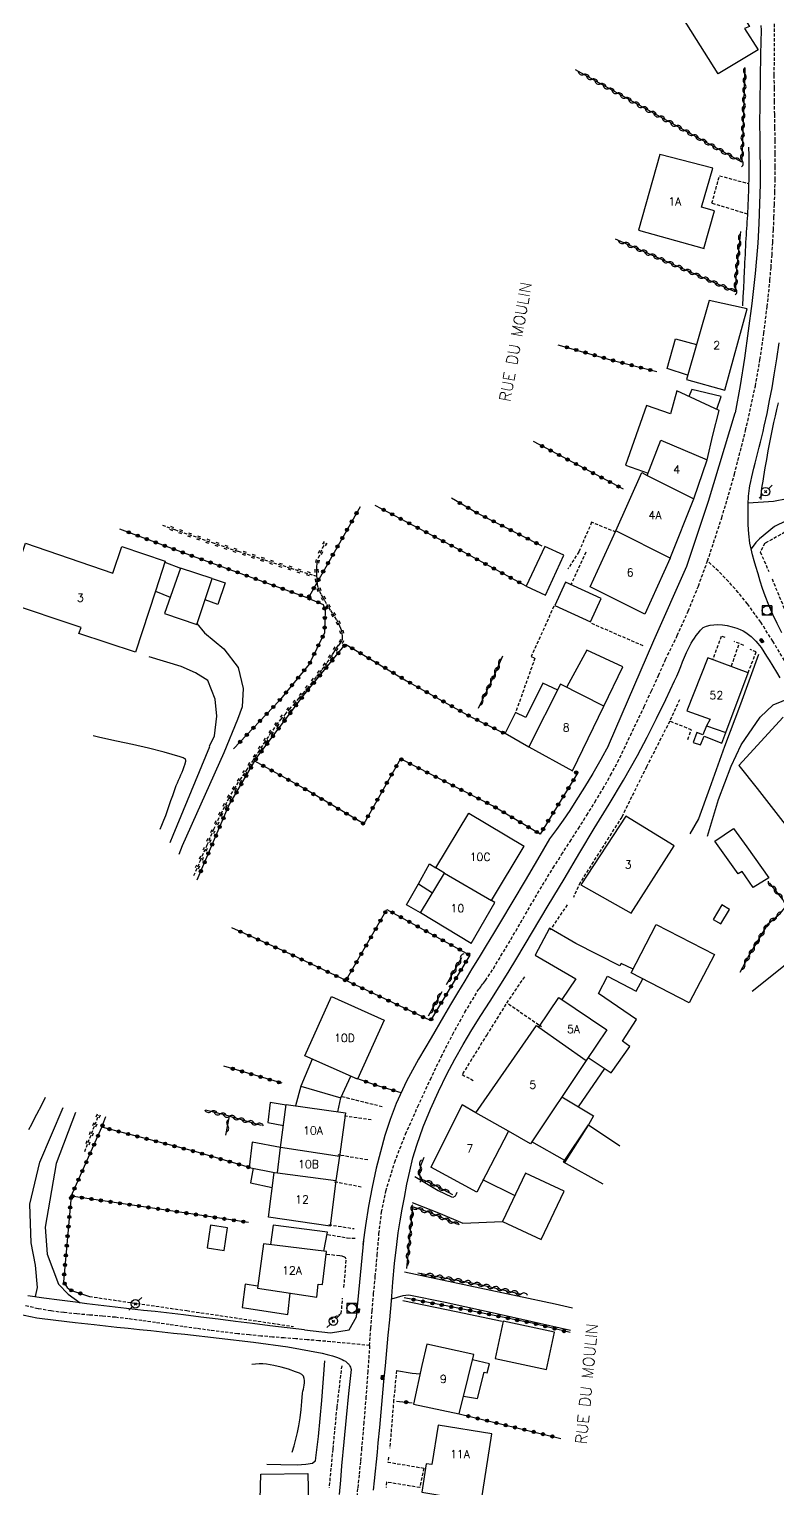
# Model space of a CAD drawing. Header units: millimetres. Extents: x 176000 to 177001, y 163000 to 164001.
# Drawn here: x 176378.6 to 176495.6, y 163417.9 to 163645.9 of the extents above; entities that cross this region are included whole.
import ezdxf
from ezdxf.enums import TextEntityAlignment as Align

# ---------------------------------------------------------------- set-up
doc = ezdxf.new("R2010")
doc.units = ezdxf.units.MM
doc.linetypes.add('DASHED', pattern=[0.75, 0.5, -0.25])
doc.layers.get('0').update_dxf_attribs({"linetype": 'CONTINUOUS'})
for name, color, linetype in [('W0001', 6, 'DASHED'), ('W0008', 7, 'CONTINUOUS'), ('W0014', 7, 'CONTINUOUS'), ('W0017', 7, 'CONTINUOUS'), ('W0101', 7, 'CONTINUOUS'), ('W0104', 1, 'CONTINUOUS'), ('W0112', 1, 'DASHED'), ('W0214', 2, 'CONTINUOUS'), ('W0220', 5, 'DASHED'), ('W0300', 7, 'CONTINUOUS'), ('W0310', 3, 'CONTINUOUS'), ('W0323', 7, 'CONTINUOUS'), ('W0401', 7, 'CONTINUOUS'), ('W0420', 7, 'CONTINUOUS'), ('W0473', 7, 'CONTINUOUS'), ('W0515', 5, 'CONTINUOUS'), ('W0989', 7, 'CONTINUOUS'), ('W0991', 7, 'CONTINUOUS'), ('W1102', 7, 'CONTINUOUS')]:
    doc.layers.add(name, color=color, linetype=linetype)
doc.styles.get("Standard").update_dxf_attribs({"font": 'romans.shx', "width": 0.85})

# ---------------------------------------------------------------- blocks, each defined once
blk = doc.blocks.new('T473')
for p, q in [((-0.166667, 0.166667), (0.166667, -0.166667)), ((-0.166667, -0.166667), (0.166667, 0.166667)), ((0.500001, 0.500001), (1.000002, 1.000002)), ((-1.000002, -1.000002), (-0.500001, -0.500001))]:
    blk.add_line(p, q)
blk.add_ellipse((0, 0), major_axis=(0.471405, 0.471405), ratio=1, start_param=5.4977871438, end_param=11.780972451)
blk = doc.blocks.new('T420')
for p, q in [((0.75, 0.75), (-0.75, 0.75)), ((-0.75, 0.75), (-0.75, -0.75)), ((0.75, 0.75), (0.75, -0.75)), ((0.75, -0.75), (-0.75, -0.75))]:
    blk.add_line(p, q)
blk.add_ellipse((0, 0), major_axis=(-0.53, 0.53), ratio=1, start_param=3.926991, end_param=10.210176)
blk = doc.blocks.new('T401')
for p, q in [((-0.3, 0.3), (0, 0.3)), ((-0.3, -0.25), (-0.3, 0.3)), ((-0.3, 0.15), (0, 0.15)), ((-0.3, 0), (0, 0)), ((0, 0.3), (0, -0.25)), ((-0.3, -0.15), (0, -0.15)), ((-0.3, -0.25), (-0.3, -0.3)), ((-0.3, -0.3), (0, -0.3)), ((0, -0.3), (0, -0.25))]:
    blk.add_line(p, q)
blk = doc.blocks.new('t310o')
at = {"color": 0, "linetype": 'Continuous'}
for centre, start, end in [((-0.5, 0.38), 216.8699, 323.1304), ((0.5, -0.37), 36.8699, 143.1303)]:
    blk.add_arc(centre, 0.625, start, end, dxfattribs=at)
blk = doc.blocks.new('t323o')
at = {"color": 0, "linetype": 'Continuous'}
for radius in [0.25, 0.15]:
    blk.add_circle((0, 0), radius, dxfattribs=at)
blk = doc.blocks.new('t220o')
at = {"color": 0, "linetype": 'Continuous'}
for p, q in [((-0.25, 0.25), (0.25, 0.25)), ((-0.25, -0.25), (0.25, -0.25))]:
    blk.add_line(p, q, dxfattribs=at)

msp = doc.modelspace()

# ---------------------------------------------------------------- linework, layer by layer
at = {"layer": 'W0001'}
for points in [[(176484.61, 163562.83), (176486.82, 163569.56), (176488.8, 163576.36), (176490.55, 163583.22), (176492.07, 163590.14), (176492.79, 163594.26), (176493.4, 163598.4), (176493.92, 163602.55), (176494.35, 163606.7), (176494.52, 163608.66), (176494.67, 163610.62), (176494.79, 163612.58), (176494.9, 163614.54), (176494.98, 163616.5), (176495.05, 163618.46), (176495.11, 163620.42), (176495.16, 163622.38), (176495.18, 163624.42), (176495.18, 163626.47), (176495.16, 163628.51), (176495.13, 163630.55), (176495.09, 163632.59), (176495.06, 163634.63), (176495.04, 163636.67), (176495.03, 163638.71), (176495.08, 163653.78)], [(176431.8, 163440.28), (176431.98, 163442.99), (176432.19, 163445.69), (176432.42, 163448.39), (176432.68, 163451.09), (176432.98, 163454.42), (176433.26, 163457.77), (176433.67, 163461.12), (176434.34, 163464.42), (176435.71, 163468.93), (176437.42, 163473.31), (176439.32, 163477.6), (176441.29, 163481.85), (176442.99, 163485.4), (176444.78, 163488.9), (176446.69, 163492.35), (176448.72, 163495.72), (176448.86, 163495.93), (176449, 163496.13), (176449.15, 163496.32), (176449.3, 163496.52), (176449.45, 163496.71), (176449.6, 163496.9), (176449.75, 163497.1), (176449.89, 163497.3), (176451.13, 163499.2), (176452.32, 163501.13), (176453.49, 163503.07), (176454.63, 163505.03), (176455.77, 163506.99), (176456.9, 163508.95), (176458.05, 163510.9), (176459.22, 163512.84), (176460.49, 163514.91), (176461.8, 163516.96), (176463.11, 163519.01), (176464.42, 163521.05), (176465.73, 163523.1), (176467.01, 163525.17), (176468.26, 163527.26), (176469.46, 163529.37), (176470.55, 163531.41), (176471.57, 163533.48), (176472.56, 163535.57), (176473.55, 163537.66), (176474.7, 163540.08), (176475.83, 163542.52), (176476.94, 163544.96), (176478.03, 163547.42), (176479.87, 163551.18), (176481.58, 163555.01), (176483.16, 163558.89), (176484.61, 163562.83)], [(176496.61, 163547.29), (176494.8, 163550.3), (176492.9, 163553.27), (176490.84, 163556.12), (176489.4, 163557.9), (176487.87, 163559.61), (176486.28, 163561.26), (176484.61, 163562.83)], [(176431.8, 163440.28), (176430.27, 163440.44), (176428.74, 163440.59), (176427.21, 163440.74), (176425.68, 163440.89), (176423.87, 163441.05), (176422.06, 163441.2), (176420.24, 163441.34), (176418.43, 163441.48), (176416.62, 163441.62), (176414.81, 163441.78), (176413, 163441.95), (176411.19, 163442.14), (176409.04, 163442.39), (176406.9, 163442.66), (176404.76, 163442.96), (176402.62, 163443.26), (176400.48, 163443.57), (176398.34, 163443.88), (176396.21, 163444.18), (176394.07, 163444.47), (176392.06, 163444.7), (176390.05, 163444.89), (176388.04, 163445.06), (176386.03, 163445.23), (176384.01, 163445.43), (176382, 163445.69), (176379.99, 163446.04), (176378.02, 163446.49)], [(176431.8, 163440.28), (176431.52, 163436.28), (176431.22, 163432.29), (176430.89, 163428.29), (176430.55, 163424.3), (176430.35, 163422.18), (176430.14, 163420.06), (176429.92, 163417.95), (176429.7, 163415.83)]]:
    msp.add_lwpolyline(points, dxfattribs=at)
at = {"layer": 'W0008'}
for points in [[(176492.91, 163646.45), (176492.99, 163645.71)], [(176492.99, 163645.71), (176492.89, 163641.97), (176492.81, 163638.23), (176492.76, 163634.49), (176492.74, 163630.75), (176492.75, 163629.25), (176492.76, 163627.74), (176492.79, 163626.24), (176492.82, 163624.74)], [(176496.2, 163551.62), (176495.49, 163553.04), (176494.81, 163554.47), (176494.18, 163555.93), (176493.59, 163557.4), (176493.19, 163558.52), (176492.82, 163559.66), (176492.49, 163560.8), (176492.16, 163561.94), (176491.9, 163562.86), (176491.64, 163563.77), (176491.41, 163564.7), (176491.23, 163565.63), (176491.06, 163567.05), (176490.96, 163568.47), (176490.92, 163569.89), (176490.92, 163571.32), (176490.94, 163571.73), (176490.96, 163572.13), (176490.98, 163572.54), (176491.02, 163572.95), (176491.06, 163573.36), (176491.11, 163573.76), (176491.16, 163574.17), (176491.22, 163574.57), (176491.35, 163575.26), (176491.5, 163575.94), (176491.67, 163576.62), (176491.83, 163577.3), (176492.03, 163578.12), (176492.24, 163578.94), (176492.45, 163579.76), (176492.67, 163580.58), (176492.88, 163581.4), (176493.09, 163582.22), (176493.29, 163583.04), (176493.47, 163583.86), (176493.9, 163585.87), (176494.3, 163587.88), (176494.68, 163589.89), (176495.03, 163591.91), (176495.43, 163594.4), (176495.79, 163596.9)], [(176459.92, 163519.42), (176458.01, 163516.18), (176456.1, 163512.94), (176454.19, 163509.71), (176452.26, 163506.48), (176451.15, 163504.63), (176450.03, 163502.78), (176448.9, 163500.94), (176447.77, 163499.1), (176446.65, 163497.25), (176445.53, 163495.4), (176444.43, 163493.54), (176443.35, 163491.67), (176441.39, 163488.34), (176439.43, 163485.01), (176437.57, 163481.6), (176435.92, 163478.09), (176434.98, 163475.62), (176434.18, 163473.1), (176433.48, 163470.55), (176432.84, 163467.98), (176432.18, 163465.03), (176431.62, 163462.05), (176431.15, 163459.06), (176430.73, 163456.06)], [(176429.75, 163444.79), (176430.88, 163456.72)], [(176421.6, 163442.73), (176418.9, 163443.06), (176416.21, 163443.39), (176413.51, 163443.72), (176410.82, 163444.06), (176408.12, 163444.4), (176405.43, 163444.74), (176402.73, 163445.07), (176400.03, 163445.39), (176398.26, 163445.59), (176396.48, 163445.79), (176394.7, 163445.99), (176392.92, 163446.18), (176391.14, 163446.38), (176389.37, 163446.59), (176387.59, 163446.81), (176385.82, 163447.05), (176383.35, 163447.36), (176380.87, 163447.67), (176378.41, 163448.06)], [(176376.85, 163445.24), (176379.8, 163444.64), (176382.78, 163444.23), (176385.76, 163443.9), (176388.74, 163443.57), (176390.51, 163443.36), (176392.28, 163443.16), (176394.06, 163442.98), (176395.83, 163442.8), (176397.6, 163442.63), (176399.38, 163442.45), (176401.15, 163442.25), (176402.92, 163442.05), (176408.29, 163441.43), (176413.67, 163440.83), (176419.04, 163440.1), (176424.37, 163439.09), (176425.17, 163438.91), (176425.97, 163438.7), (176426.76, 163438.44), (176427.53, 163438.11), (176427.78, 163437.98), (176428.02, 163437.83), (176428.25, 163437.65), (176428.46, 163437.46), (176428.51, 163437.41), (176428.56, 163437.36), (176428.59, 163437.3), (176428.63, 163437.24), (176428.71, 163437.08), (176428.79, 163436.9), (176428.85, 163436.72), (176428.89, 163436.54)], [(176428.58, 163442.73), (176429.75, 163444.79)], [(176421.6, 163442.73), (176425.66, 163442.29)], [(176425.66, 163442.29), (176428.58, 163442.73)], [(176428.89, 163436.54), (176428.49, 163432.79), (176428.11, 163429.03), (176427.75, 163425.27), (176427.42, 163421.51), (176427.23, 163419.27), (176427.06, 163417.04)]]:
    msp.add_lwpolyline(points, dxfattribs=at)
at = {"layer": 'W0014'}
for points in [[(176490.09, 163602.69), (176490.17, 163604.06), (176490.25, 163605.43), (176490.32, 163606.8), (176490.39, 163608.18), (176490.43, 163608.81), (176490.45, 163609.44), (176490.48, 163610.06), (176490.51, 163610.69), (176490.53, 163611.32), (176490.56, 163611.95), (176490.59, 163612.58), (176490.63, 163613.21), (176490.66, 163613.73), (176490.69, 163614.25), (176490.73, 163614.77), (176490.77, 163615.29), (176490.81, 163615.8), (176490.84, 163616.32), (176490.88, 163616.84), (176490.9, 163617.36), (176490.94, 163617.98), (176490.96, 163618.6), (176490.99, 163619.21), (176491.02, 163619.83), (176491.04, 163620.45), (176491.06, 163621.07), (176491.07, 163621.69), (176491.08, 163622.31), (176491.1, 163623.6), (176491.1, 163624.88), (176491.09, 163626.17), (176491.07, 163627.45)], [(176492.82, 163624.75), (176492.81, 163621.67), (176492.74, 163618.59), (176492.62, 163615.52), (176492.45, 163612.44), (176492.27, 163610.08), (176492.05, 163607.72), (176491.8, 163605.37), (176491.51, 163603.02), (176490.95, 163598.75), (176490.36, 163594.48), (176489.69, 163590.22), (176488.9, 163585.98)], [(176484.74, 163572.15), (176488.9, 163585.98)], [(176481.36, 163562), (176484.74, 163572.15)], [(176476.23, 163550.4), (176481.36, 163562)], [(176432.42, 163417.7), (176432.57, 163419.18), (176432.72, 163420.66), (176432.86, 163422.14), (176433.01, 163423.63), (176433.15, 163425.11), (176433.38, 163427.51), (176433.6, 163429.9), (176433.82, 163432.3), (176434.04, 163434.7), (176434.26, 163437.1), (176434.48, 163439.5), (176434.71, 163441.9), (176434.93, 163444.3), (176435.19, 163447.25), (176435.43, 163450.19), (176435.7, 163453.13), (176436.03, 163456.07), (176436.28, 163457.92), (176436.56, 163459.76), (176436.87, 163461.6), (176437.22, 163463.43), (176437.63, 163465.49), (176438.07, 163467.55), (176438.56, 163469.59), (176439.16, 163471.61), (176440.17, 163474.44), (176441.31, 163477.23), (176442.55, 163479.96), (176443.87, 163482.66), (176445.12, 163485), (176446.43, 163487.3), (176447.79, 163489.58), (176449.19, 163491.83), (176450.61, 163494.06), (176452.02, 163496.3), (176453.43, 163498.54), (176454.8, 163500.8), (176457.26, 163504.91), (176459.72, 163509.03), (176462.17, 163513.15), (176464.62, 163517.27), (176466.9, 163521.05), (176469.2, 163524.82), (176471.47, 163528.61), (176473.64, 163532.46), (176475.17, 163535.33), (176476.64, 163538.24), (176478.06, 163541.17), (176479.46, 163544.11), (176479.79, 163544.84), (176480.1, 163545.57), (176480.4, 163546.32), (176480.7, 163547.06), (176481, 163547.8), (176481.33, 163548.54), (176481.67, 163549.26), (176482.05, 163549.97), (176482.29, 163550.39), (176482.56, 163550.79), (176482.84, 163551.18), (176483.14, 163551.56), (176483.32, 163551.79), (176483.5, 163552.02), (176483.7, 163552.24), (176483.94, 163552.41), (176484.46, 163552.64), (176485.01, 163552.79), (176485.57, 163552.86), (176486.12, 163552.89), (176486.91, 163552.86), (176487.68, 163552.74), (176488.45, 163552.56), (176489.19, 163552.32), (176489.67, 163552.13), (176490.14, 163551.9), (176490.59, 163551.63), (176491.01, 163551.34), (176491.42, 163551.02), (176491.79, 163550.67), (176492.14, 163550.3), (176492.48, 163549.91), (176492.96, 163549.29), (176493.41, 163548.64), (176493.83, 163547.98), (176494.25, 163547.32), (176494.82, 163546.41), (176495.37, 163545.48), (176495.91, 163544.56)], [(176469.1, 163534.03), (176476.23, 163550.4)], [(176469.1, 163534.03), (176467.91, 163531.82), (176466.65, 163529.64), (176465.36, 163527.49), (176464.03, 163525.35), (176463.06, 163523.83), (176462.05, 163522.34), (176461, 163520.87), (176459.92, 163519.42)]]:
    msp.add_lwpolyline(points, dxfattribs=at)
at = {"layer": 'W0017'}
for points in [[(176490.95, 163571.89), (176494.92, 163572.18), (176497.02, 163572.58), (176500.76, 163574.16), (176505.85, 163577.69), (176509.57, 163580.51), (176513.27, 163584.02), (176515.63, 163586.53), (176516.71, 163589.46), (176516.97, 163592.24)], [(176519.9, 163578.82), (176509.91, 163574.65), (176500.53, 163570.85), (176495.04, 163568.2), (176492.71, 163566.29), (176492.12, 163565.73), (176491.42, 163564.71)], [(176404.81, 163553.06), (176405.98, 163551.61), (176409.04, 163549.08), (176411.27, 163546.21), (176412.02, 163542.91), (176411.9, 163540.02), (176411.16, 163538.07), (176409.02, 163532.85)], [(176492.57, 163548.21), (176489.73, 163540.48), (176487.26, 163533.86), (176484.9, 163527.29), (176483.21, 163522.54), (176481.82, 163520.23)], [(176406.79, 163533.88), (176407.54, 163535.52), (176407.92, 163538.61), (176407.67, 163541.26), (176406.49, 163544.14), (176404.57, 163545.37), (176402.33, 163546.34), (176397.35, 163547.83)], [(176484.59, 163519.86), (176486.31, 163525.59), (176488.28, 163530.8), (176489.84, 163534.11), (176492.82, 163538.44), (176494.87, 163540.34), (176497.65, 163541.5)], [(176400.63, 163518.84), (176401.12, 163519.98), (176406.81, 163533.87)], [(176409.02, 163532.85), (176402.51, 163518.32), (176401.96, 163516.99)], [(176379.57, 163447.94), (176379.89, 163449.36), (176379.61, 163452.86), (176378.9, 163456.35), (176378.72, 163462.39), (176380.28, 163468.92), (176383.9, 163477.46)], [(176385.84, 163476.69), (176382.81, 163468.71), (176381.11, 163458.77), (176381.39, 163454.58), (176383.17, 163449.86), (176384.7, 163448.34), (176386.58, 163446.96)], [(176438.87, 163466.7), (176442.49, 163464.51), (176444.61, 163463.51), (176444.86, 163463.44), (176445.19, 163463.65), (176445.37, 163464), (176445.48, 163464.25)], [(176449.45, 163466.2), (176454.5, 163463.72)], [(176438.44, 163462.62), (176442.84, 163460.93), (176446.36, 163459.39), (176452.58, 163459.68)], [(176437.23, 163451.8), (176460.77, 163446.8), (176463.49, 163446.19)], [(176463.17, 163442.65), (176452.33, 163445.09), (176443.59, 163446.99), (176437.91, 163448.15), (176436.97, 163448.03), (176435.23, 163447.55)], [(176436.97, 163447.33), (176445.31, 163445.6), (176452.53, 163444.11)], [(176424.73, 163437.89), (176424.28, 163431.72), (176423.74, 163426.09), (176423.36, 163422.73), (176423.3, 163422.24), (176422.89, 163421.89), (176421.81, 163421.69), (176420.49, 163421.61), (176417.94, 163421.66), (176415.71, 163421.72)], [(176436, 163436.39), (176438.44, 163435.96), (176439.68, 163435.85)]]:
    msp.add_lwpolyline(points, dxfattribs=at)
at = {"layer": 'W0101'}
for points in [[(176492.5, 163642.65), (176486.24, 163638.9), (176476.44, 163654.46), (176483.33, 163658.77)], [(176483.33, 163658.77), (176491.16, 163646.31), (176490.37, 163645.98), (176492.5, 163642.65)], [(176484.04, 163611.62), (176485.7, 163617.53), (176483.63, 163618.06), (176485.45, 163624.16), (176477.12, 163626.32), (176473.82, 163614.51), (176484.08, 163611.65)], [(176490.79, 163602.2), (176484.87, 163603.52), (176481.29, 163591.16), (176487.3, 163589.51)], [(176487.3, 163589.51), (176490.79, 163602.2)], [(176475.17, 163576.19), (176475.17, 163576.19), (176477.31, 163581.7), (176484.54, 163578.63)], [(176482.46, 163572.55), (176482.47, 163572.55), (176484.54, 163578.63)], [(176470.27, 163567.55), (176474.35, 163576.66), (176475.17, 163576.19)], [(176478.76, 163563.27), (176482.46, 163572.55)], [(176478.76, 163563.27), (176474.78, 163554.53), (176466.24, 163558.77), (176470.27, 163567.55)], [(176484.63, 163547.68), (176481.35, 163539.44)], [(176481.35, 163539.44), (176484.99, 163538.1), (176484.46, 163537.06), (176487.46, 163536.04), (176490.94, 163545.37), (176484.63, 163547.68)], [(176461.64, 163543.56), (176456.68, 163533.78), (176463.48, 163530.07)], [(176468.39, 163540.13), (176461.64, 163543.56)], [(176463.48, 163530.07), (176468.39, 163540.13)], [(176496.41, 163538.42), (176489.48, 163530.9), (176492.33, 163527.27), (176498.89, 163518.85), (176506.5, 163525.31)], [(176443.5, 163514.08), (176442.15, 163514.89), (176447.28, 163523.43), (176455.95, 163518.3)], [(176471.84, 163522.99), (176464.8, 163512.24)], [(176464.8, 163512.24), (176472.68, 163507.82), (176479.37, 163518.36), (176471.84, 163522.99)], [(176450.83, 163509.8), (176450.83, 163509.8), (176455.95, 163518.3)], [(176447.66, 163503.09), (176439.74, 163507.86), (176443.5, 163514.08)], [(176447.66, 163503.09), (176451.36, 163509.48), (176450.83, 163509.8)], [(176491.59, 163495.62), (176499.09, 163501.64)], [(176458.26, 163489.99), (176461.38, 163494.63), (176468.86, 163489.59), (176465.65, 163484.81)], [(176448.4, 163476.63), (176457.85, 163490.27), (176458.26, 163489.99)], [(176465.65, 163484.81), (176456.92, 163471.79), (176453.47, 163473.75)], [(176417.87, 163471.2), (176418.77, 163477.92), (176428.03, 163476.63)], [(176448.4, 163476.63), (176446.25, 163477.86), (176441.35, 163468.15)], [(176428.03, 163476.63), (176427.09, 163469.84), (176427.08, 163469.86)], [(176453.47, 163473.75), (176448.54, 163464.22), (176441.35, 163468.15)], [(176417.42, 163467.24), (176417.87, 163471.2)], [(176427.08, 163469.86), (176426.52, 163466.05)], [(176426.52, 163466.05), (176425.61, 163458.92), (176415.97, 163460.32), (176416.88, 163467.32), (176417.42, 163467.24)], [(176415.45, 163408.41), (176414.5, 163408.39), (176414.79, 163420.2), (176422.12, 163420.31), (176422.39, 163408.42), (176422.38, 163408.42)]]:
    msp.add_lwpolyline(points, dxfattribs=at)
for points in [[(176395.2, 163548.56), (176386.35, 163551.48), (176386.74, 163552.43), (176374.91, 163556.37), (176378.02, 163565.63), (176391.65, 163560.91), (176393.09, 163565.07), (176399.83, 163562.78), (176398.36, 163558.09)], [(176434.05, 163491.11), (176429.91, 163481.87), (176421.69, 163485.55), (176425.83, 163494.79)], [(176414.26, 163449.27), (176423.54, 163447.87), (176423.73, 163449.89), (176424.42, 163449.83), (176425.05, 163454.99), (176415.23, 163456.2)], [(176440.76, 163440.53), (176439.96, 163437.16), (176438.67, 163431.12), (176445.77, 163429.61), (176447.19, 163435.3), (176448.1, 163438.9)], [(176442.53, 163427.84), (176441.49, 163421.7), (176440.65, 163421.84), (176439.95, 163417.37), (176449.2, 163415.82), (176450.88, 163426.51)]]:
    msp.add_lwpolyline(points, close=True, dxfattribs=at)
at = {"layer": 'W0104'}
for points in [[(176481.49, 163591.85), (176478.27, 163592.88), (176479.61, 163597.54), (176482.87, 163596.61)], [(176484.54, 163578.63), (176485.44, 163582.45), (176486.42, 163586.34), (176479.81, 163589.39), (176478.83, 163585.83), (176475.08, 163587.08), (176471.8, 163577.78), (176475.32, 163576.56)], [(176486.05, 163586.51), (176486.73, 163588.53), (176482.13, 163589.61), (176481.69, 163588.52)], [(176399.79, 163562.64), (176402.23, 163561.7)], [(176407.18, 163560.07), (176409.22, 163559.39), (176408.07, 163556.03), (176406.09, 163556.78)], [(176398.36, 163558.09), (176400.63, 163557.19)], [(176468.39, 163540.13), (176471.36, 163546.31), (176465.73, 163548.89), (176462.59, 163543.15)], [(176461.18, 163542.67), (176458.87, 163543.76), (176456.2, 163538.37), (176454.61, 163539.18), (176452.99, 163535.95), (176456.68, 163533.78)], [(176484.46, 163537.06), (176483.86, 163535.65), (176482.92, 163536.02), (176482.33, 163534.49), (176483.49, 163534.1), (176484.05, 163535.46), (176486.85, 163534.38), (176487.48, 163536.02)], [(176439.44, 163512.38), (176441.14, 163515.55), (176442.15, 163514.89)], [(176439.74, 163507.86), (176437.54, 163509.13), (176439.44, 163512.38), (176441.63, 163510.98)], [(176472.96, 163499.07), (176471.11, 163499.94), (176470.89, 163499.61), (176464.02, 163503.08), (176459.89, 163505.46), (176457.64, 163501.26), (176464.04, 163497.58), (176461.81, 163494.35)], [(176473.48, 163491.23), (176467.55, 163495.29), (176468.98, 163497.99), (176473.47, 163495.65), (176474.48, 163497.57)], [(176465.96, 163485.27), (176469.52, 163482.87), (176472.45, 163486.99), (176471.3, 163487.83), (176471.31, 163487.83), (176473.48, 163491.23)], [(176422.82, 163485.04), (176421.05, 163480.8), (176427.32, 163478.96), (176428.86, 163482.34)], [(176468.49, 163483.56), (176464.38, 163477.59)], [(176421.05, 163480.8), (176420.19, 163477.73)], [(176418.76, 163477.84), (176416.28, 163478.27), (176415.88, 163475.1), (176418.33, 163474.66)], [(176426.85, 163476.8), (176427.32, 163478.96)], [(176461.83, 163479.11), (176466.78, 163476.16), (176466.02, 163474.74)], [(176468.28, 163465.52), (176462.1, 163468.91), (176466.02, 163474.74), (176470.9, 163471.48)], [(176465.94, 163474.7), (176462.24, 163468.89)], [(176417.87, 163471.22), (176413.43, 163472.06), (176412.97, 163468.12), (176416.91, 163467.32)], [(176462.29, 163469.19), (176457.14, 163472.11)], [(176413.6, 163467.99), (176413.19, 163465.68), (176416.58, 163464.99)], [(176424.62, 163455.05), (176425.19, 163458.01), (176416.74, 163459.11), (176416.32, 163456.07)], [(176414.3, 163449.54), (176412.34, 163449.9), (176411.9, 163446.23), (176418.99, 163445.15), (176419.4, 163448.49)], [(176446.45, 163432.36), (176448.65, 163432), (176449.7, 163436.13), (176450.15, 163436.03), (176450.53, 163437.45), (176447.88, 163438.04)], [(176446.45, 163432.36), (176448.65, 163432), (176449.7, 163436.13), (176450.15, 163436.03), (176450.53, 163437.45), (176447.88, 163438.04)]]:
    msp.add_lwpolyline(points, dxfattribs=at)
for points in [[(176459.15, 163565.11), (176456.28, 163558.87), (176459.26, 163557.5), (176462.14, 163563.73)], [(176402.23, 163561.7), (176399.73, 163554.62), (176404.8, 163552.91), (176407.18, 163560.07)], [(176460.72, 163555.87), (176466.3, 163553.31), (176467.97, 163556.97), (176462.4, 163559.53)], [(176488.64, 163521.05), (176490.75, 163518.18), (176494.2, 163513.35), (176491.71, 163511.81), (176490.01, 163514.33), (176489.38, 163513.98), (176485.73, 163519.08)], [(176486.84, 163509.11), (176485.48, 163506.83), (176486.65, 163506.13), (176488.01, 163508.41)], [(176476.59, 163506.05), (176485.66, 163501.35), (176481.74, 163493.8), (176472.67, 163498.51)], [(176456.17, 163467.23), (176452.58, 163459.68), (176458.58, 163456.84), (176462.17, 163464.38)], [(176406.92, 163459.07), (176406.39, 163455.56), (176409.05, 163455.16), (176409.58, 163458.67)], [(176452.67, 163444.08), (176451.43, 163438.26), (176459.42, 163436.55), (176460.67, 163442.37)]]:
    msp.add_lwpolyline(points, close=True, dxfattribs=at)
at = {"layer": 'W0112'}
for points in [[(176490.86, 163616.99), (176485.29, 163618.69), (176486.46, 163623), (176490.98, 163621.78)], [(176470.29, 163567.32), (176466.49, 163568.86), (176464.49, 163564.27), (176462.76, 163561.56)], [(176496.7, 163567.3), (176493.53, 163565.58), (176492.84, 163564.23), (176494.17, 163561.17)], [(176465.59, 163564.2), (176463.26, 163559.13)], [(176494.67, 163560.04), (176496.67, 163555.19)], [(176460.6, 163555.77), (176457.04, 163547.92), (176457.63, 163547.66), (176454.61, 163539.18)], [(176474.55, 163549.56), (176466.31, 163553.14)], [(176487.35, 163550.86), (176486.74, 163551.05), (176485.38, 163547.4)], [(176490.26, 163549.63), (176488.75, 163550.25)], [(176489.45, 163549.69), (176488.27, 163546.35)], [(176490.94, 163545.37), (176492.21, 163548.63), (176491.26, 163549)], [(176480.23, 163541.15), (176478.68, 163537.8), (176475.06, 163530.67), (176471.18, 163522.83), (176464.7, 163512.62)], [(176481.51, 163534.95), (176482.09, 163536.45), (176478.68, 163537.8)], [(176464.7, 163512.62), (176463.63, 163510.28)], [(176462.68, 163509.14), (176460.02, 163505.22)], [(176455.98, 163497.9), (176453.1, 163493.62), (176450.14, 163488.87), (176446.25, 163482.62), (176448, 163481.7)], [(176453.49, 163493.65), (176458.66, 163490.1)], [(176433.78, 163477.58), (176427.33, 163479.17)], [(176432.05, 163475.52), (176427.71, 163476.15)], [(176431.49, 163469.28), (176426.86, 163470.06)], [(176426.32, 163465.88), (176430.66, 163465.06)], [(176425.41, 163459.18), (176429.38, 163458.55)], [(176425.25, 163457.64), (176428.29, 163457.11), (176429.65, 163457.04)], [(176427.79, 163449.38), (176428.14, 163453.77), (176428.03, 163454), (176427.87, 163454.11), (176427.52, 163454.23), (176427.13, 163454.32), (176426.34, 163454.38), (176425.04, 163454.53)], [(176388.02, 163447.95), (176403.22, 163445.74), (176419.9, 163443.28)], [(176425.67, 163444.43), (176427.36, 163445.29), (176427.58, 163447.68)], [(176427.43, 163437.13), (176426.66, 163430.63), (176426.03, 163424.11), (176425.45, 163418.05)], [(176436, 163436.39), (176435.55, 163431.77), (176434.94, 163424.24)], [(176434.74, 163422.86), (176434.64, 163422.09), (176440.27, 163421.15), (176439.64, 163418.1), (176434.45, 163418.96), (176434.36, 163418.14)]]:
    msp.add_lwpolyline(points, dxfattribs=at)
at = {"layer": 'W0214'}
msp.add_lwpolyline([(176495.61, 163587.54), (176495.39, 163586.5), (176495.16, 163585.47), (176494.92, 163584.43), (176494.69, 163583.39), (176494.47, 163582.36), (176494.26, 163581.31), (176494.02, 163580), (176493.79, 163578.68), (176493.57, 163577.35), (176493.36, 163576.03), (176493.23, 163575.27), (176493.1, 163574.51), (176492.98, 163573.75), (176492.92, 163572.98), (176492.92, 163572.84), (176492.92, 163572.69), (176492.93, 163572.54), (176492.95, 163572.4)], dxfattribs=at)
at = {"layer": 'W0220'}
for points in [[(176399.41, 163568.43), (176401.37, 163567.72), (176407.17, 163565.7), (176411.25, 163564.33), (176415.35, 163562.99), (176419.46, 163561.7), (176423.58, 163560.43)], [(176404.35, 163513.68), (176405.35, 163516.02), (176406.4, 163518.47), (176407.46, 163520.92), (176408.58, 163523.35), (176409.8, 163525.73), (176410.66, 163527.22), (176411.58, 163528.67), (176412.54, 163530.1), (176413.48, 163531.53), (176414.41, 163532.96), (176415.33, 163534.39), (176416.27, 163535.81), (176417.26, 163537.2), (176417.91, 163538.04), (176418.59, 163538.87), (176419.28, 163539.68), (176419.98, 163540.48), (176420.68, 163541.29), (176421.38, 163542.09), (176422.07, 163542.91), (176422.74, 163543.73), (176423.57, 163544.8), (176424.38, 163545.87), (176425.18, 163546.96), (176425.93, 163548.08), (176426.02, 163548.22), (176426.11, 163548.36), (176426.19, 163548.51), (176426.27, 163548.65), (176426.34, 163548.8), (176426.42, 163548.94), (176426.51, 163549.08), (176426.6, 163549.23), (176426.7, 163549.38), (176426.82, 163549.52), (176426.94, 163549.66), (176427.07, 163549.8), (176427.19, 163549.94), (176427.3, 163550.09), (176427.4, 163550.25), (176427.49, 163550.43), (176427.51, 163550.5), (176427.54, 163550.58), (176427.55, 163550.66), (176427.57, 163550.74), (176427.57, 163550.83), (176427.58, 163550.91), (176427.58, 163550.99), (176427.57, 163551.07), (176427.52, 163551.48), (176427.43, 163551.89), (176427.3, 163552.28), (176427.15, 163552.66), (176426.9, 163553.19), (176426.63, 163553.69), (176426.33, 163554.19), (176426.02, 163554.67), (176425.7, 163555.14), (176425.38, 163555.62), (176425.08, 163556.11), (176424.8, 163556.61), (176424.52, 163557.1), (176424.23, 163557.6), (176423.98, 163558.12), (176423.78, 163558.66), (176423.67, 163559.13), (176423.62, 163559.61), (176423.59, 163560.08), (176423.57, 163560.55), (176423.56, 163560.8), (176423.55, 163561.05), (176423.54, 163561.3), (176423.53, 163561.55), (176423.54, 163561.8), (176423.55, 163562.05), (176423.58, 163562.29), (176423.62, 163562.54), (176423.82, 163563.33), (176424.1, 163564.1), (176424.43, 163564.83), (176424.84, 163565.54)], [(176387.28, 163470.58), (176389.43, 163476.23)]]:
    msp.add_lwpolyline(points, dxfattribs=at)
at = {"layer": 'W0300'}
msp.add_lwpolyline([(176419.71, 163423.63), (176420.01, 163424.65), (176420.29, 163425.68), (176420.53, 163426.71), (176420.73, 163427.75), (176420.94, 163429.02), (176421.09, 163430.29), (176421.22, 163431.56), (176421.33, 163432.84), (176421.37, 163433.16), (176421.44, 163433.48), (176421.52, 163433.79), (176421.59, 163434.11), (176421.64, 163434.46), (176421.64, 163434.81), (176421.58, 163435.17), (176421.44, 163435.5), (176421.19, 163435.79), (176420.86, 163435.98), (176420.52, 163436.09), (176420.21, 163436.2), (176419.11, 163436.6), (176417.98, 163436.93), (176416.84, 163437.18), (176415.68, 163437.36), (176415.11, 163437.41), (176414.53, 163437.42), (176413.95, 163437.39), (176413.38, 163437.33)], dxfattribs=at)
at = {"layer": 'W0310'}
for points in [[(176490.45, 163639.77), (176489.94, 163625.12), (176463.95, 163639.52)], [(176489.75, 163614.26), (176489.09, 163607.84), (176488.94, 163604.87), (176470.2, 163613.1)], [(176448.8, 163539.85), (176451.35, 163545.16), (176452.62, 163548)], [(176489.7, 163498.61), (176490.96, 163500.95), (176494.05, 163506.17), (176495.99, 163507.81), (176496.89, 163508.93), (176496.38, 163509.96), (176494.27, 163512.55)], [(176443.8, 163496.66), (176446.19, 163500.88)], [(176441, 163491.76), (176443.14, 163495.61)], [(176409.34, 163473.15), (176409.9, 163476.1), (176406.16, 163477.06)], [(176409.9, 163476.1), (176414.83, 163474.71)], [(176440.29, 163469.66), (176439.76, 163468.34), (176439.61, 163467.37), (176439.64, 163466.53), (176440.04, 163466.24), (176441.73, 163465.49), (176444.72, 163463.88)], [(176445.57, 163459.22), (176441.17, 163461.05), (176438.52, 163461.94), (176437.58, 163452.32)], [(176439.33, 163451.67), (176449.08, 163449.81), (176455.51, 163448.34)]]:
    msp.add_lwpolyline(points, dxfattribs=at)
at = {"layer": 'W0323'}
for points in [[(176461.19, 163596.6), (176469.65, 163594.19), (176476.67, 163592.39)], [(176471.45, 163574.03), (176460.16, 163580.02), (176457.42, 163581.47)], [(176430.32, 163571.29), (176422.19, 163557.04), (176404.12, 163563.6)], [(176456.28, 163558.87), (176446.52, 163564.2), (176432.67, 163571.51)], [(176458.78, 163565.15), (176448.52, 163570.36), (176444.6, 163572.61)], [(176404.11, 163563.6), (176392.75, 163567.81)], [(176422.2, 163557.04), (176424.55, 163556.05), (176424.83, 163555.13), (176424.75, 163551.6), (176422.36, 163546.69), (176417.65, 163540.98), (176410.54, 163533.5)], [(176404.84, 163513.01), (176409.78, 163524.62), (176414.19, 163532.14), (176421.48, 163541.83), (176428.05, 163549.81), (176437.58, 163544.11), (176447.42, 163538.59), (176452.78, 163535.94)], [(176463.76, 163529.94), (176464.3, 163529.66), (176458.42, 163520.18), (176451.01, 163524.6), (176436.6, 163531.92), (176430.87, 163521.76), (176421.46, 163527.33), (176413.86, 163531.57)], [(176428.19, 163497.45), (176434.5, 163508.4), (176447.45, 163501.26), (176441.31, 163491.04), (176418.66, 163501.77), (176410.24, 163505.54)], [(176418.11, 163481.25), (176408.99, 163483.95)], [(176436.75, 163479.78), (176432.71, 163480.97), (176429.81, 163482.02)], [(176413.01, 163468.11), (176404.31, 163470.63), (176389.96, 163474.41), (176390.59, 163476.08)], [(176412.87, 163459.51), (176401.39, 163461.25), (176385.16, 163463.64), (176389.96, 163474.41)], [(176385.16, 163463.64), (176383.97, 163450.24), (176384.52, 163449.36), (176385.08, 163448.96), (176388.02, 163447.95)], [(176463.14, 163442.31), (176457.21, 163443.8), (176444.27, 163446.39), (176437.19, 163447.73)], [(176436.01, 163431.61), (176438.43, 163431.35)], [(176445.77, 163429.61), (176461.67, 163425.78)]]:
    msp.add_lwpolyline(points, dxfattribs=at)
at = {"layer": 'W0515'}
for points in [[(176399.09, 163520.96), (176399.34, 163521.55), (176399.65, 163522.32), (176399.93, 163523.09), (176400.21, 163523.86), (176400.48, 163524.64), (176400.75, 163525.42), (176401.02, 163526.19), (176401.3, 163526.97), (176401.59, 163527.74), (176401.76, 163528.17), (176401.94, 163528.59), (176402.13, 163529.01), (176402.32, 163529.43), (176402.5, 163529.85), (176402.67, 163530.28), (176402.83, 163530.71), (176402.96, 163531.15), (176402.98, 163531.23), (176403.01, 163531.3), (176403.03, 163531.38), (176403.05, 163531.45), (176403.07, 163531.53), (176403.07, 163531.61), (176403.07, 163531.7), (176403.05, 163531.78), (176403.01, 163531.85), (176402.95, 163531.91), (176402.89, 163531.96), (176402.83, 163532), (176402.67, 163532.08), (176402.51, 163532.15), (176402.34, 163532.2), (176402.17, 163532.25), (176399.71, 163532.97), (176397.23, 163533.58), (176394.73, 163534.14), (176392.24, 163534.7), (176389.64, 163535.27), (176388.59, 163535.49)], [(176378.53, 163474.05), (176379.01, 163474.84), (176379.4, 163475.65), (176379.8, 163476.44), (176380.55, 163477.87), (176381.14, 163479.09)]]:
    msp.add_lwpolyline(points, dxfattribs=at)
at = {"layer": 'W1102'}
for points in [[(176475.17, 163576.19), (176482.47, 163572.55)], [(176478.76, 163563.27), (176470.27, 163567.55)], [(176443.5, 163514.08), (176450.83, 163509.8)], [(176458.26, 163489.99), (176465.65, 163484.81)], [(176453.47, 163473.75), (176448.4, 163476.63)], [(176427.09, 163469.84), (176417.87, 163471.2)], [(176417.42, 163467.24), (176426.52, 163466.05)]]:
    msp.add_lwpolyline(points, dxfattribs=at)

# ---------------------------------------------------------------- block references
at = {"layer": 'W0220'}
for p, rotation in [((176400.83, 163567.92), 340.1464285180092), ((176402.24, 163567.42), 340.796280363728), ((176403.66, 163566.92), 340.796280363728), ((176405.07, 163566.43), 340.796280363728), ((176406.49, 163565.94), 340.796280363728), ((176407.91, 163565.45), 341.4493820569766), ((176409.33, 163564.97), 341.4493820569766), ((176410.75, 163564.5), 341.4493820569766), ((176412.18, 163564.03), 341.9541619357794), ((176413.6, 163563.56), 341.9541619357794), ((176424.14, 163564.19), 65.33905123709796), ((176424.83, 163565.52), 60.19197374981643), ((176415.03, 163563.1), 341.9541619357794), ((176416.46, 163562.64), 342.4589419436286), ((176417.89, 163562.19), 342.4589419436286), ((176419.32, 163561.74), 342.4589419436286), ((176420.75, 163561.3), 342.9637220805688), ((176423.68, 163562.76), 75.63320822887431), ((176422.19, 163560.86), 342.9637220805688), ((176423.54, 163561.28), 92.11208624188262), ((176423.61, 163559.78), 93.29197337829677), ((176423.91, 163558.31), 110.0703304353933), ((176424.59, 163556.98), 119.2887089611572), ((176425.34, 163555.69), 122.0494889343069), ((176426.17, 163554.43), 123.0129381604718), ((176426.93, 163553.14), 114.8990371445527), ((176427.42, 163550.28), 64.33085829430146), ((176427.46, 163551.74), 103.3273956365078), ((176425.74, 163547.8), 55.80112962011491), ((176426.51, 163549.09), 57.80632181961922), ((176424, 163545.36), 52.71550745246819), ((176424.89, 163546.57), 53.96602187499685), ((176422.15, 163543), 51.12827764159097), ((176423.08, 163544.17), 52.05034580541098), ((176420.19, 163540.72), 48.7230335197682), ((176421.18, 163541.85), 49.08621545252232), ((176418.24, 163538.44), 50.73329340164188), ((176419.21, 163539.59), 49.59394757611683), ((176417.31, 163537.27), 52.31003718640388), ((176415.6, 163534.8), 56.39538235604276), ((176416.44, 163536.05), 54.40378571866277), ((176413.97, 163532.28), 57.20526519160276), ((176414.78, 163533.55), 57.32982714524857), ((176412.32, 163529.78), 56.25070581709443), ((176413.15, 163531.03), 56.50606956366621), ((176410.69, 163527.27), 57.38552975475469), ((176411.49, 163528.53), 57.38552975475469), ((176409.93, 163525.97), 59.90666722316497), ((176408.55, 163523.3), 65.3322443807444), ((176409.24, 163524.64), 62.90561061919226), ((176407.31, 163520.57), 66.61112209876549), ((176407.93, 163521.94), 65.3322443807444), ((176406.71, 163519.2), 66.61112209876549), ((176405.53, 163516.44), 66.73924948193489), ((176406.12, 163517.82), 66.73924948193489), ((176404.94, 163515.06), 66.96658695967281), ((176388.88, 163474.78), 69.13242196961023), ((176389.41, 163476.18), 69.13242196961023), ((176388.34, 163473.38), 69.13242196961023), ((176387.81, 163471.98), 69.13242196961023)]:
    msp.add_blockref('t220o', p, dxfattribs=dict(at, rotation=rotation))
at = {"layer": 'W0310'}
for p, rotation in [((176465.26, 163638.79), 151.0143122448791), ((176490.42, 163638.89), 267.9870889495651), ((176466.57, 163638.06), 151.0143122448791), ((176467.88, 163637.34), 151.0143122448791), ((176469.19, 163636.61), 151.0143122448791), ((176490.32, 163635.89), 267.9870889495651), ((176490.37, 163637.39), 267.9870889495651), ((176470.51, 163635.88), 151.0143122448791), ((176471.82, 163635.15), 151.0143122448791), ((176473.13, 163634.43), 151.0143122448791), ((176490.27, 163634.39), 267.9870889495651), ((176474.44, 163633.7), 151.0143122448791), ((176475.75, 163632.97), 151.0143122448791), ((176477.07, 163632.25), 151.0143122448791), ((176490.16, 163631.4), 267.9870889495651), ((176490.21, 163632.89), 267.9870889495651), ((176478.38, 163631.52), 151.0143122448791), ((176479.69, 163630.79), 151.0143122448791), ((176481, 163630.07), 151.0143122448791), ((176482.31, 163629.34), 151.0143122448791), ((176490.11, 163629.9), 267.9870889495651), ((176483.63, 163628.61), 151.0143122448791), ((176484.94, 163627.89), 151.0143122448791), ((176486.25, 163627.16), 151.0143122448791), ((176490, 163626.9), 267.9870889495651), ((176490.05, 163628.4), 267.9870889495651), ((176487.56, 163626.43), 151.0143122448791), ((176488.88, 163625.71), 151.0143122448791), ((176489.95, 163625.4), 267.9870889495651), ((176471.57, 163612.49), 156.3044188723715), ((176472.94, 163611.89), 156.3044188723715), ((176474.32, 163611.29), 156.3044188723715), ((176489.45, 163611.38), 264.0993439521184), ((176489.61, 163612.87), 264.0993439521184), ((176475.69, 163610.68), 156.3044188723715), ((176477.06, 163610.08), 156.3044188723715), ((176478.44, 163609.48), 156.3044188723715), ((176479.81, 163608.88), 156.3044188723715), ((176489.3, 163609.89), 264.0993439521184), ((176481.19, 163608.27), 156.3044188723715), ((176482.56, 163607.67), 156.3044188723715), ((176483.93, 163607.07), 156.3044188723715), ((176489.04, 163606.9), 267.1077582377101), ((176489.15, 163608.4), 264.0993439521184), ((176485.31, 163606.47), 156.3044188723715), ((176486.68, 163605.86), 156.3044188723715), ((176488.05, 163605.26), 156.3044188723715), ((176488.96, 163605.4), 267.1077582377101), ((176451.39, 163545.26), 65.77225468167963), ((176452.01, 163546.63), 65.77225468167963), ((176450.1, 163542.56), 64.35829181495467), ((176450.75, 163543.91), 64.35829181495467), ((176449.45, 163541.21), 64.35829181495467), ((176494.7, 163512.02), 129.1687335375615), ((176495.65, 163510.85), 129.1687335375615), ((176494.26, 163506.35), 40.11995202849143), ((176495.41, 163507.32), 40.11995202849143), ((176492.66, 163503.83), 59.4325853961122), ((176493.43, 163505.12), 59.4325853961122), ((176491.9, 163502.54), 59.4325853961122), ((176445.28, 163499.27), 60.47528841304641), ((176446.02, 163500.58), 60.47528841304641), ((176490.41, 163499.93), 61.54412200660264), ((176491.14, 163501.25), 59.4325853961122), ((176444.54, 163497.97), 60.47528841304641), ((176441.72, 163493.07), 60.92898492181741), ((176442.45, 163494.38), 60.92898492181741), ((176407, 163476.84), 165.5493616619749), ((176408.45, 163476.47), 165.5493616619749), ((176409.9, 163476.1), 165.5493616619749), ((176409.62, 163474.62), 79.2407193908554), ((176411.35, 163475.69), 344.2866504302503), ((176412.79, 163475.28), 344.2866504302503), ((176414.23, 163474.88), 344.2866504302503), ((176439.75, 163468.28), 261.3424485234344), ((176439.63, 163466.79), 271.779225083273), ((176440.72, 163465.94), 336.0438100336308), ((176442.08, 163465.3), 331.6695419142795), ((176443.4, 163464.59), 331.6695419142795), ((176438.45, 163461.27), 264.4355662412515), ((176439.3, 163461.68), 161.4485965015263), ((176440.72, 163461.2), 161.4485965015263), ((176442.12, 163460.66), 157.3459247562578), ((176438.16, 163458.29), 264.4355662412515), ((176438.3, 163459.78), 264.4355662412515), ((176443.5, 163460.08), 157.3459247562578), ((176444.89, 163459.5), 157.3459247562578), ((176438.01, 163456.79), 264.4355662412515), ((176437.72, 163453.81), 264.4355662412515), ((176437.87, 163455.3), 264.4355662412515), ((176440.8, 163451.39), 349.2470231020274), ((176442.28, 163451.11), 349.2470231020274), ((176443.75, 163450.83), 349.2470231020274), ((176445.23, 163450.55), 349.2470231020274), ((176446.7, 163450.27), 349.2470231020274), ((176448.17, 163449.99), 349.2470231020274), ((176449.64, 163449.69), 347.1225789572562), ((176451.1, 163449.35), 347.1225789572562), ((176452.57, 163449.02), 347.1225789572562), ((176454.03, 163448.68), 347.1225789572562), ((176455.49, 163448.35), 347.1225789572562)]:
    msp.add_blockref('t310o', p, dxfattribs=dict(at, rotation=rotation))
at = {"layer": 'W0323'}
for p, rotation in [((176462.63, 163596.19), 344.0747968621237), ((176464.07, 163595.78), 344.0747968621237), ((176465.52, 163595.37), 344.0747968621237), ((176466.96, 163594.96), 344.0747968621237), ((176468.4, 163594.55), 344.0747968621237), ((176469.84, 163594.14), 345.5857936737212), ((176471.3, 163593.77), 345.5857936737212), ((176472.75, 163593.39), 345.5857936737212), ((176474.2, 163593.02), 345.5857936737212), ((176475.65, 163592.65), 345.5857936737212), ((176458.75, 163580.77), 152.2292368919927), ((176460.08, 163580.07), 152.2292368919927), ((176461.4, 163579.37), 152.0535564561632), ((176462.73, 163578.66), 152.0535564561632), ((176464.05, 163577.96), 152.0535564561632), ((176465.38, 163577.26), 152.0535564561632), ((176466.7, 163576.55), 152.0535564561632), ((176468.03, 163575.85), 152.0535564561632), ((176469.35, 163575.15), 152.0535564561632), ((176470.68, 163574.45), 152.0535564561632), ((176433.99, 163570.81), 152.1783828929941), ((176445.9, 163571.87), 150.1081758324997), ((176447.2, 163571.12), 150.1081758324997), ((176448.5, 163570.37), 150.1081758324997), ((176429.01, 163569), 240.3071112292234), ((176429.76, 163570.3), 240.3071112292234), ((176435.32, 163570.11), 152.1783828929941), ((176436.65, 163569.41), 152.1783828929941), ((176437.97, 163568.71), 152.1783828929941), ((176449.84, 163569.69), 153.0918510828684), ((176451.17, 163569.01), 153.0918510828684), ((176452.51, 163568.33), 153.0918510828684), ((176394.16, 163567.29), 159.6621347306828), ((176395.57, 163566.77), 159.6621347306828), ((176396.97, 163566.24), 159.6621347306828), ((176427.53, 163566.4), 240.3071112292234), ((176428.27, 163567.7), 240.3071112292234), ((176439.3, 163568.01), 152.1783828929941), ((176440.63, 163567.31), 152.1783828929941), ((176441.95, 163566.61), 152.1783828929941), ((176443.28, 163565.91), 152.1783828929941), ((176453.85, 163567.65), 153.0918510828684), ((176455.19, 163566.97), 153.0918510828684), ((176456.52, 163566.3), 153.0918510828684), ((176398.38, 163565.72), 159.6621347306828), ((176399.79, 163565.2), 159.6621347306828), ((176401.19, 163564.68), 159.6621347306828), ((176402.6, 163564.16), 159.6621347306828), ((176404.01, 163563.64), 159.6621347306828), ((176426.04, 163563.79), 240.3071112292234), ((176426.78, 163565.09), 240.3071112292234), ((176444.61, 163565.21), 152.1783828929941), ((176445.93, 163564.51), 152.1783828929941), ((176447.25, 163563.8), 151.3850147634924), ((176457.86, 163565.62), 153.0918510828684), ((176405.53, 163563.09), 160.0497329839125), ((176406.94, 163562.58), 160.0497329839125), ((176408.35, 163562.06), 160.0497329839125), ((176409.76, 163561.55), 160.0497329839125), ((176425.3, 163562.49), 240.3071112292234), ((176448.57, 163563.08), 151.3850147634924), ((176449.89, 163562.36), 151.3850147634924), ((176451.2, 163561.64), 151.3850147634924), ((176411.17, 163561.04), 160.0497329839125), ((176412.58, 163560.53), 160.0497329839125), ((176413.99, 163560.02), 160.0497329839125), ((176415.4, 163559.51), 160.0497329839125), ((176416.81, 163558.99), 160.0497329839125), ((176423.81, 163559.88), 240.3071112292234), ((176424.55, 163561.18), 240.3071112292234), ((176452.52, 163560.92), 151.3850147634924), ((176453.84, 163560.2), 151.3850147634924), ((176455.16, 163559.49), 151.3850147634924), ((176418.22, 163558.48), 160.0497329839125), ((176419.63, 163557.97), 160.0497329839125), ((176421.04, 163557.46), 160.0497329839125), ((176422.33, 163557.27), 240.3071112292234), ((176422.4, 163556.96), 337.0232213889824), ((176423.07, 163558.58), 240.3071112292234), ((176423.78, 163556.37), 337.0232213889824), ((176424.75, 163555.41), 287.3611319699173), ((176424.77, 163552.42), 268.6674023477615), ((176424.8, 163553.92), 268.6674023477615), ((176424.45, 163550.99), 244.0304396151166), ((176423.14, 163548.29), 244.0304396151166), ((176423.79, 163549.64), 244.0304396151166), ((176426.91, 163548.42), 50.51092990771357), ((176427.86, 163549.58), 50.51092990771357), ((176429.08, 163549.19), 329.1265203568268), ((176430.37, 163548.42), 329.1265203568268), ((176431.66, 163547.65), 329.1265203568268), ((176421.58, 163545.75), 230.5155880051628), ((176422.48, 163546.94), 244.0304396151166), ((176425, 163546.11), 50.51092990771357), ((176425.95, 163547.27), 50.51092990771357), ((176432.94, 163546.89), 329.1265203568268), ((176434.23, 163546.12), 329.1265203568268), ((176435.52, 163545.35), 329.1265203568268), ((176419.67, 163543.43), 230.5155880051628), ((176420.63, 163544.59), 230.5155880051628), ((176423.09, 163543.79), 50.51092990771357), ((176424.04, 163544.95), 50.51092990771357), ((176436.81, 163544.58), 329.1265203568268), ((176438.1, 163543.82), 330.7146838286441), ((176439.41, 163543.09), 330.7146838286441), ((176417.77, 163541.12), 230.5155880051628), ((176418.72, 163542.28), 230.5155880051628), ((176421.2, 163541.46), 53.07904924988027), ((176422.14, 163542.64), 50.51092990771357), ((176440.72, 163542.35), 330.7146838286441), ((176442.03, 163541.62), 330.7146838286441), ((176443.33, 163540.89), 330.7146838286441), ((176415.71, 163538.94), 226.4174759342465), ((176416.74, 163540.02), 226.4174759342465), ((176419.4, 163539.07), 53.07904924988027), ((176420.3, 163540.27), 53.07904924988027), ((176444.64, 163540.15), 330.7146838286441), ((176445.95, 163539.42), 330.7146838286441), ((176447.26, 163538.68), 330.7146838286441), ((176413.64, 163536.76), 226.4174759342465), ((176414.67, 163537.85), 226.4174759342465), ((176417.59, 163536.67), 53.07904924988027), ((176418.5, 163537.87), 53.07904924988027), ((176448.6, 163538.01), 333.6405548045625), ((176449.94, 163537.34), 333.6405548045625), ((176451.29, 163536.68), 333.6405548045625), ((176411.57, 163534.59), 226.4174759342465), ((176412.61, 163535.68), 226.4174759342465), ((176415.79, 163534.27), 53.07904924988027), ((176416.69, 163535.47), 53.07904924988027), ((176452.63, 163536.01), 333.6405548045625), ((176414.02, 163531.85), 59.60542917075126), ((176414.89, 163533.07), 53.07904924988027), ((176436.77, 163531.83), 153.0718705962124), ((176413.26, 163530.56), 59.60542917075126), ((176415.17, 163530.83), 150.862315992478), ((176416.48, 163530.1), 150.862315992478), ((176417.79, 163529.37), 150.862315992478), ((176435.22, 163529.47), 240.5718855075123), ((176435.96, 163530.78), 240.5718855075123), ((176438.11, 163531.15), 153.0718705962124), ((176439.45, 163530.47), 153.0718705962124), ((176440.79, 163529.79), 153.0718705962124), ((176464.08, 163529.78), 332.8076478350968), ((176411.75, 163527.97), 59.60542917075126), ((176412.5, 163529.26), 59.60542917075126), ((176419.1, 163528.64), 150.862315992478), ((176420.41, 163527.91), 150.862315992478), ((176421.71, 163527.18), 149.3768845110624), ((176434.48, 163528.17), 240.5718855075123), ((176442.12, 163529.11), 153.0718705962124), ((176443.46, 163528.43), 153.0718705962124), ((176444.8, 163527.75), 153.0718705962124), ((176446.13, 163527.07), 153.0718705962124), ((176462.86, 163527.33), 238.1683388493744), ((176463.65, 163528.6), 238.1683388493744), ((176410.23, 163525.38), 59.60542917075126), ((176410.99, 163526.67), 59.60542917075126), ((176423, 163526.41), 149.3768845110624), ((176424.29, 163525.65), 149.3768845110624), ((176425.58, 163524.88), 149.3768845110624), ((176433.01, 163525.55), 240.5718855075123), ((176433.75, 163526.86), 240.5718855075123), ((176447.47, 163526.4), 153.0718705962124), ((176448.81, 163525.72), 153.0718705962124), ((176450.15, 163525.04), 153.0718705962124), ((176461.27, 163524.78), 238.1683388493744), ((176462.06, 163526.05), 238.1683388493744), ((176408.95, 163522.67), 66.93349776852199), ((176409.54, 163524.05), 66.93349776852199), ((176426.88, 163524.12), 149.3768845110624), ((176428.17, 163523.36), 149.3768845110624), ((176429.46, 163522.59), 149.3768845110624), ((176431.54, 163522.94), 240.5718855075123), ((176432.27, 163524.25), 240.5718855075123), ((176451.47, 163524.33), 149.2344270293871), ((176452.76, 163523.56), 149.2344270293871), ((176454.04, 163522.79), 149.2344270293871), ((176460.48, 163523.5), 238.1683388493744), ((176408.36, 163521.29), 66.93349776852199), ((176430.75, 163521.83), 149.3768845110624), ((176455.33, 163522.02), 149.2344270293871), ((176456.62, 163521.26), 149.2344270293871), ((176457.91, 163520.49), 149.2344270293871), ((176458.9, 163520.95), 238.1683388493744), ((176459.69, 163522.23), 238.1683388493744), ((176407.19, 163518.53), 66.93349776852199), ((176407.78, 163519.91), 66.93349776852199), ((176406.01, 163515.77), 66.93349776852199), ((176406.6, 163517.15), 66.93349776852199), ((176405.43, 163514.39), 66.93349776852199), ((176433.5, 163506.65), 60.02017225036264), ((176434.25, 163507.95), 60.02017225036264), ((176435.37, 163507.92), 331.1290983305399), ((176436.68, 163507.2), 331.1290983305399), ((176411.61, 163504.92), 155.915872823136), ((176412.98, 163504.31), 155.915872823136), ((176432.75, 163505.35), 60.02017225036264), ((176438, 163506.47), 331.1290983305399), ((176439.31, 163505.75), 331.1290983305399), ((176440.62, 163505.02), 331.1290983305399), ((176441.94, 163504.3), 331.1290983305399), ((176414.35, 163503.7), 155.915872823136), ((176415.72, 163503.09), 155.915872823136), ((176417.09, 163502.47), 155.915872823136), ((176431.25, 163502.76), 60.02017225036264), ((176432, 163504.05), 60.02017225036264), ((176443.25, 163503.57), 331.1290983305399), ((176444.56, 163502.85), 331.1290983305399), ((176445.88, 163502.13), 331.1290983305399), ((176418.46, 163501.86), 155.915872823136), ((176419.82, 163501.22), 154.6556724879032), ((176421.17, 163500.58), 154.6556724879032), ((176422.53, 163499.94), 154.6556724879032), ((176429.75, 163500.16), 60.02017225036264), ((176430.5, 163501.46), 60.02017225036264), ((176446.83, 163500.23), 239.0057367310978), ((176447.19, 163501.4), 331.1290983305399), ((176423.88, 163499.3), 154.6556724879032), ((176425.24, 163498.66), 154.6556724879032), ((176426.59, 163498.01), 154.6556724879032), ((176428.25, 163497.56), 60.02017225036264), ((176429, 163498.86), 60.02017225036264), ((176445.29, 163497.66), 239.0057367310978), ((176446.06, 163498.94), 239.0057367310978), ((176427.95, 163497.37), 154.6556724879032), ((176429.31, 163496.73), 154.6556724879032), ((176430.66, 163496.09), 154.6556724879032), ((176432.02, 163495.45), 154.6556724879032), ((176444.51, 163496.37), 239.0057367310978), ((176433.37, 163494.8), 154.6556724879032), ((176434.73, 163494.16), 154.6556724879032), ((176436.08, 163493.52), 154.6556724879032), ((176437.44, 163492.88), 154.6556724879032), ((176442.97, 163493.8), 239.0057367310978), ((176443.74, 163495.08), 239.0057367310978), ((176438.79, 163492.24), 154.6556724879032), ((176440.15, 163491.59), 154.6556724879032), ((176441.42, 163491.23), 239.0057367310978), ((176442.2, 163492.51), 239.0057367310978), ((176410.43, 163483.52), 163.5340627829945), ((176411.87, 163483.1), 163.5340627829945), ((176413.3, 163482.67), 163.5340627829945), ((176414.74, 163482.25), 163.5340627829945), ((176416.18, 163481.82), 163.5340627829945), ((176431.22, 163481.51), 160.020067319886), ((176417.62, 163481.4), 163.5340627829945), ((176432.63, 163481), 160.020067319886), ((176434.07, 163480.57), 163.555123719176), ((176435.51, 163480.15), 163.555123719176), ((176390.06, 163474.67), 69.3661804587709), ((176389.35, 163473.04), 65.9580973371945), ((176391.14, 163474.1), 165.2519163522392), ((176392.59, 163473.72), 165.2519163522392), ((176394.04, 163473.33), 165.2519163522392), ((176395.49, 163472.95), 165.2519163522392), ((176396.94, 163472.57), 165.2519163522392), ((176388.13, 163470.3), 65.9580973371945), ((176388.74, 163471.67), 65.9580973371945), ((176398.39, 163472.19), 165.2519163522392), ((176399.84, 163471.81), 165.2519163522392), ((176401.29, 163471.42), 165.2519163522392), ((176402.74, 163471.04), 165.2519163522392), ((176404.19, 163470.66), 165.2519163522392), ((176405.63, 163470.25), 163.8772587231187), ((176387.52, 163468.93), 65.9580973371945), ((176407.07, 163469.83), 163.8772587231187), ((176408.51, 163469.41), 163.8772587231187), ((176409.96, 163469), 163.8772587231187), ((176411.4, 163468.58), 163.8772587231187), ((176412.84, 163468.16), 163.8772587231187), ((176386.29, 163466.19), 65.9580973371945), ((176386.91, 163467.56), 65.9580973371945), ((176385.13, 163463.35), 264.92397533622), ((176385.36, 163463.61), 171.6323866611369), ((176385.68, 163464.82), 65.9580973371945), ((176386.84, 163463.39), 171.6323866611369), ((176385, 163461.86), 264.92397533622), ((176388.33, 163463.17), 171.6323866611369), ((176389.81, 163462.95), 171.6323866611369), ((176391.3, 163462.73), 171.6323866611369), ((176392.78, 163462.51), 171.6323866611369), ((176394.26, 163462.3), 171.6323866611369), ((176395.75, 163462.08), 171.6323866611369), ((176397.23, 163461.86), 171.6323866611369), ((176398.72, 163461.64), 171.6323866611369), ((176400.2, 163461.42), 171.6323866611369), ((176401.68, 163461.2), 171.3787352201203), ((176403.17, 163460.98), 171.3787352201203), ((176384.73, 163458.87), 264.92397533622), ((176384.87, 163460.36), 264.92397533622), ((176404.65, 163460.75), 171.3787352201203), ((176406.13, 163460.53), 171.3787352201203), ((176407.62, 163460.3), 171.3787352201203), ((176409.1, 163460.08), 171.3787352201203), ((176410.58, 163459.85), 171.3787352201203), ((176412.07, 163459.63), 171.3787352201203), ((176384.6, 163457.37), 264.92397533622), ((176384.33, 163454.38), 264.92397533622), ((176384.47, 163455.88), 264.92397533622), ((176384.2, 163452.89), 264.92397533622), ((176384.07, 163451.4), 264.92397533622), ((176384.15, 163449.95), 302.3025517778919), ((176385.18, 163448.92), 341.0579189517037), ((176386.6, 163448.43), 341.0579189517037), ((176438.67, 163447.45), 169.3392837006535), ((176440.14, 163447.17), 169.3392837006535), ((176441.61, 163446.89), 169.3392837006535), ((176443.09, 163446.62), 169.3392837006535), ((176444.56, 163446.33), 168.6773005179292), ((176446.03, 163446.04), 168.6773005179292), ((176447.5, 163445.75), 168.6773005179292), ((176448.97, 163445.45), 168.6773005179292), ((176450.45, 163445.16), 168.6773005179292), ((176451.92, 163444.86), 168.6773005179292), ((176453.39, 163444.57), 168.6773005179292), ((176454.86, 163444.27), 168.6773005179292), ((176456.33, 163443.98), 168.6773005179292), ((176457.79, 163443.65), 165.8498921842623), ((176459.25, 163443.29), 165.8498921842623), ((176460.7, 163442.92), 165.8498921842623), ((176462.16, 163442.55), 165.8498921842623), ((176437.5, 163431.45), 353.742770410657), ((176447.22, 163429.26), 346.485934547877), ((176448.68, 163428.9), 346.485934547877), ((176450.14, 163428.55), 346.485934547877), ((176451.6, 163428.2), 346.485934547877), ((176453.06, 163427.85), 346.485934547877), ((176454.52, 163427.5), 346.485934547877), ((176455.98, 163427.15), 346.485934547877), ((176457.43, 163426.8), 346.485934547877), ((176458.89, 163426.45), 346.485934547877), ((176460.35, 163426.1), 346.485934547877)]:
    msp.add_blockref('t323o', p, dxfattribs=dict(at, rotation=rotation))
at = {"layer": 'W0401'}
for p, rotation in [((176492.95, 163550.26), 219.7746590565075), ((176430.17, 163445.75), 354.8905916140073), ((176433.94, 163435.29), 354.7674057372316)]:
    msp.add_blockref('T401', p, dxfattribs=dict(at, rotation=rotation))
at = {"layer": 'W0420'}
for p in [(176493.89, 163555.09), (176429, 163446.12)]:
    msp.add_blockref('T420', p, dxfattribs=at)
at = {"layer": 'W0473'}
for p in [(176493.67, 163573.65), (176395.19, 163446.82), (176426.13, 163444.09)]:
    msp.add_blockref('T473', p, dxfattribs=at)

# ---------------------------------------------------------------- texts
at = {"layer": 'W0989'}
for rotation, p in [(79.6806, (176453.75, 163587.58)), (84.6036, (176465.69, 163424.82))]:
    msp.add_text('RUE DU MOULIN  ', height=1.75, rotation=rotation, dxfattribs=at).set_placement(p)
at = {"layer": 'W0991'}
for s, p in [('1A', (176479.48, 163618.97)), ('2', (176486.03, 163596.51)), ('4', (176479.78, 163577.12)), ('4A', (176476.39, 163569.97)), ('6', (176472.51, 163561.04)), ('3', (176386.59, 163557.09)), ('52', (176485.97, 163541.86)), ('8', (176462.5, 163536.82)), ('10C', (176449.06, 163516.61)), ('3', (176472.18, 163515.4)), ('10', (176445.51, 163508.58)), ('10D', (176427.87, 163488.33)), ('5A', (176463.65, 163489.72)), ('5', (176457.28, 163481.03)), ('10A', (176422.94, 163473.88)), ('7', (176447.44, 163471.04)), ('10B', (176422.24, 163468.62)), ('12', (176421.24, 163463.12)), ('12A', (176419.67, 163452.03)), ('9', (176443.32, 163435.07)), ('11A', (176445.9, 163423.35))]:
    msp.add_text(s, height=1.25, dxfattribs=at).set_placement(p, align=Align.MIDDLE_CENTER)

doc.saveas('drawing.dxf')
